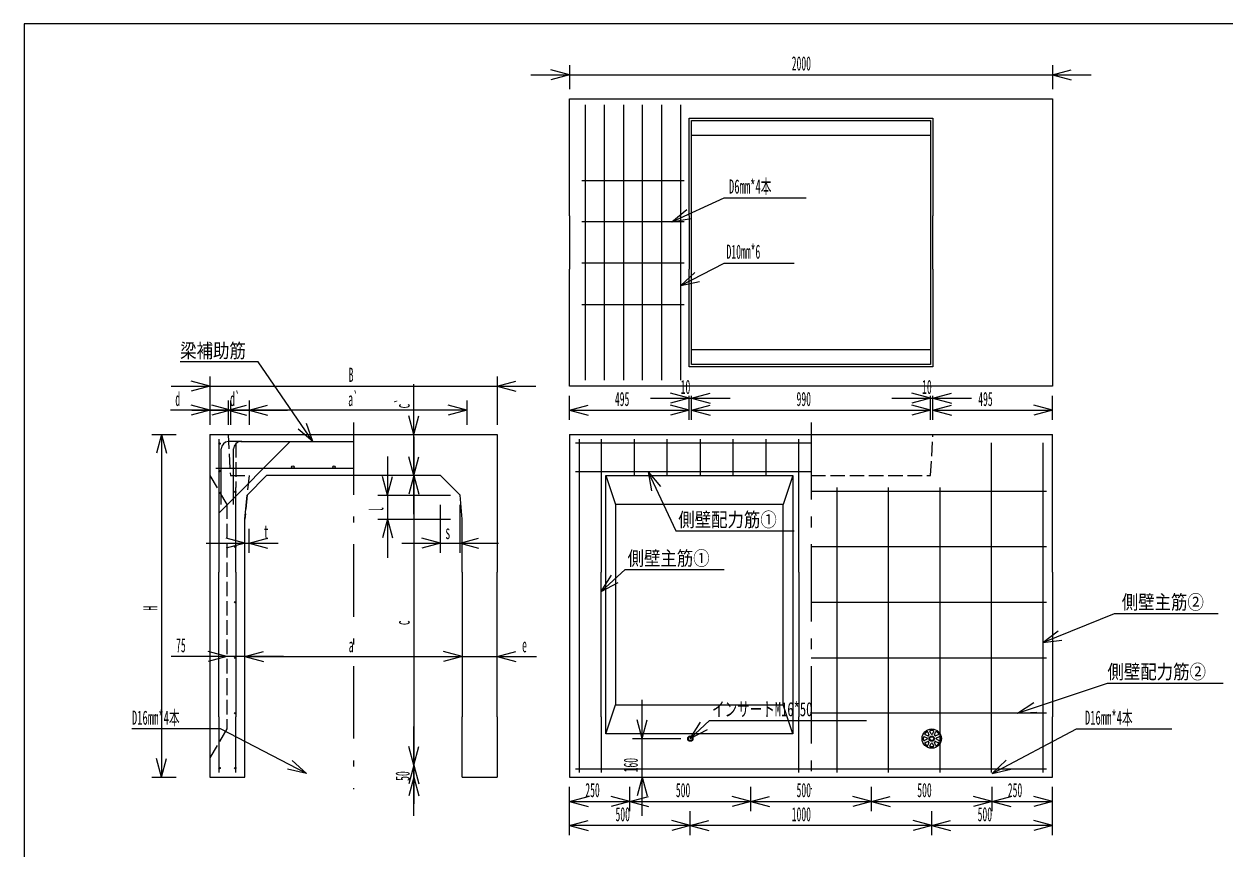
# Model space of a CAD drawing. Units: millimetres on the paper, with parts at other scales. Extents: x 26 to 772, y 19 to 550.
# Drawn here: x 25.5 to 522.6, y 208.7 to 550 of the extents above; entities that cross this region are included whole.
import ezdxf
from ezdxf.enums import TextEntityAlignment as Align

# ---------------------------------------------------------------- set-up
doc = ezdxf.new("R2010")
doc.units = ezdxf.units.MM
doc.linetypes.add('USER1', pattern=[8, 6, -2])
doc.linetypes.add('USER2', pattern=[50.5, 30, -9, 2.5, -9])
for name, color, linetype, lineweight in [('1', 7, 'Continuous', 18), ('10', 3, 'Continuous', 18), ('17', 7, 'Continuous', 18), ('18', 7, 'Continuous', 18), ('2', 7, 'Continuous', 18)]:
    doc.layers.add(name, color=color, linetype=linetype, lineweight=lineweight)
doc.styles.add('ＭＳ ゴシック', font='')
doc.styles.get('ＭＳ ゴシック').set_extended_font_data('MS Gothic')

msp = doc.modelspace()

# ---------------------------------------------------------------- linework, layer by layer
at = {"layer": '1'}
for p, q in [((25.5, 550), (25.5, 19)), ((771.5, 550), (25.5, 550)), ((251.5, 533), (251.5, 523)), ((451.5, 533), (451.5, 523)), ((235.5, 529), (467.5, 529)), ((251.5, 529), (243.773, 531.071)), ((251.5, 529), (243.773, 526.929)), ((451.5, 529), (459.227, 531.071)), ((451.5, 529), (459.227, 526.929)), ((251.5, 519), (451.5, 519)), ((251.5, 470.5), (251.5, 519)), ((451.5, 519), (451.5, 470.5)), ((301, 511), (401, 511)), ((301, 470.5), (301, 511)), ((302, 510), (401, 510)), ((302, 470.5), (302, 510)), ((401, 511), (402, 511)), ((401, 510), (401, 470.5)), ((402, 511), (402, 470.5)), ((302, 504), (401, 504)), ((251.5, 470.5), (251.5, 448.5)), ((301, 470.5), (301, 448.5)), ((302, 448.5), (302, 470.5)), ((401, 470.5), (401, 448.5)), ((402, 448.5), (402, 470.5)), ((451.5, 470.5), (451.5, 448.5)), ((251.5, 400), (251.5, 448.5)), ((301, 408), (301, 448.5)), ((302, 409), (302, 448.5)), ((401, 448.5), (401, 409)), ((402, 448.5), (402, 408)), ((451.5, 448.5), (451.5, 400)), ((401, 415), (302, 415)), ((122.5, 410), (90.184, 410)), ((145.174, 377), (122.5, 410)), ((402, 408), (301, 408)), ((401, 409), (302, 409)), ((102.5, 404), (102.5, 384)), ((221.5, 404), (221.5, 384)), ((86.5, 400), (237.5, 400)), ((102.5, 400), (94.773, 402.071)), ((102.5, 400), (94.773, 397.929)), ((187, 347), (187, 400.748)), ((221.5, 400), (229.227, 402.071)), ((221.5, 400), (229.227, 397.929)), ((451.5, 400), (251.5, 400)), ((102.5, 394), (102.5, 384)), ((110, 394), (110, 384)), ((111, 394), (111, 384)), ((118.7, 394), (118.7, 384)), ((118.7, 394), (118.7, 384)), ((208.9, 394), (208.9, 384)), ((251.5, 386), (251.5, 396)), ((285, 395), (318, 395)), ((301, 395), (293.273, 397.071)), ((301, 395), (293.273, 392.929)), ((301, 386), (301, 396)), ((301, 391), (301, 396)), ((302, 395), (309.727, 397.071)), ((302, 386), (302, 396)), ((302, 391), (302, 396)), ((302, 395), (309.727, 392.929)), ((385, 395), (418, 395)), ((401, 395), (393.273, 397.071)), ((401, 395), (393.273, 392.929)), ((401, 386), (401, 396)), ((401, 391), (401, 396)), ((402, 395), (409.727, 397.071)), ((402, 386), (402, 396)), ((402, 391), (402, 396)), ((402, 395), (409.727, 392.929)), ((451.5, 386), (451.5, 396)), ((126, 390), (86.166, 390)), ((102.5, 390), (94.773, 392.071)), ((102.5, 390), (94.773, 387.929)), ((95, 390), (134.7, 390)), ((111, 390), (103.273, 392.071)), ((111, 390), (103.273, 387.929)), ((110, 390), (117.727, 392.071)), ((110, 390), (117.727, 387.929)), ((118.7, 390), (126.427, 392.071)), ((118.7, 390), (126.427, 392.071)), ((118.7, 390), (126.427, 387.929)), ((208.9, 390), (118.7, 390)), ((118.7, 390), (126.427, 387.929)), ((187, 380), (184.929, 387.727)), ((187, 380), (189.071, 387.727)), ((208.9, 390), (201.173, 392.071)), ((208.9, 390), (201.173, 387.929)), ((251.5, 390), (259.227, 392.071)), ((251.5, 390), (301, 390)), ((251.5, 390), (259.227, 387.929)), ((301, 390), (293.273, 392.071)), ((301, 390), (293.273, 387.929)), ((302, 390), (309.727, 392.071)), ((302, 390), (401, 390)), ((302, 390), (309.727, 387.929)), ((401, 390), (393.273, 392.071)), ((401, 390), (393.273, 387.929)), ((402, 390), (409.727, 392.071)), ((402, 390), (451.5, 390)), ((402, 390), (409.727, 387.929)), ((451.5, 390), (443.773, 392.071)), ((451.5, 390), (443.773, 387.929)), ((145.174, 377), (142.505, 384.541)), ((78.5, 380), (88.5, 380)), ((82.5, 380), (80.429, 372.273)), ((82.5, 380), (82.5, 238)), ((82.5, 380), (84.571, 372.273)), ((102.5, 380), (221.5, 380)), ((102.5, 380), (102.5, 323)), ((145.174, 377), (139.092, 382.196)), ((187, 379), (187, 227)), ((221.5, 380), (221.5, 323)), ((251.5, 380), (451.5, 380)), ((251.5, 380), (251.5, 323)), ((451.5, 323), (451.5, 380)), ((106.2, 347.357), (135.7, 377)), ((107.2, 351), (107.2, 374)), ((115.744, 377), (110.176, 377)), ((112.3, 351), (112.3, 374)), ((115.3, 377), (162, 377)), ((176.1, 370.9), (176.1, 328.9)), ((187, 363), (184.929, 370.727)), ((187, 363), (189.071, 370.727)), ((117.939, 354.9), (126, 363)), ((198, 363), (126, 363)), ((187, 363), (184.929, 355.273)), ((187, 363), (189.071, 355.273)), ((206.1, 354.9), (198, 363)), ((266.5, 363), (344, 363)), ((266.5, 363), (270.5, 351)), ((266.5, 323), (266.5, 363)), ((344, 363), (340, 351)), ((344, 363), (344, 323)), ((176.1, 354.9), (174.029, 362.627)), ((176.1, 354.9), (178.171, 362.627)), ((117, 344.9), (117.939, 354.9)), ((172.1, 354.9), (202.1, 354.9)), ((207, 344.9), (206.1, 354.9)), ((198, 330.9), (198, 350.9)), ((206.1, 330.9), (206.1, 350.9)), ((340, 351), (270.5, 351)), ((270.5, 351), (270.5, 323)), ((340, 323), (340, 351)), ((117, 323), (117, 344.9)), ((172.1, 344.9), (202.1, 344.9)), ((176.1, 344.9), (174.029, 337.173)), ((176.1, 344.9), (178.171, 337.173)), ((207, 323), (207, 344.9)), ((117, 330.9), (117, 340.9)), ((118.7, 330.9), (118.7, 340.9)), ((101, 334.9), (130.819, 334.9)), ((117, 334.9), (109.273, 336.971)), ((117, 334.9), (109.273, 332.829)), ((118.7, 334.9), (126.427, 336.971)), ((118.7, 334.9), (126.427, 332.829)), ((182, 334.9), (222.1, 334.9)), ((198, 334.9), (190.273, 336.971)), ((198, 334.9), (190.273, 332.829)), ((206.1, 334.9), (213.827, 336.971)), ((206.1, 334.9), (213.827, 332.829)), ((102.5, 323), (102.5, 278)), ((117, 278), (117, 323)), ((207, 323), (207, 278)), ((221.5, 278), (221.5, 323)), ((251.5, 323), (251.5, 278)), ((266.5, 278), (266.5, 323)), ((270.5, 323), (270.5, 278)), ((340, 278), (340, 323)), ((344, 323), (344, 278)), ((451.5, 323), (451.5, 278)), ((109.5, 288), (101.773, 290.071)), ((117, 288), (124.727, 290.071)), ((117, 288), (124.727, 290.071)), ((207, 288), (199.273, 290.071)), ((207, 288), (199.273, 290.071)), ((221.5, 288), (229.227, 290.071)), ((133, 288), (86.5, 288)), ((109.5, 288), (101.773, 285.929)), ((117, 288), (124.727, 285.929)), ((117, 288), (207, 288)), ((117, 288), (124.727, 285.929)), ((191, 288), (237.814, 288)), ((207, 288), (199.273, 285.929)), ((207, 288), (199.273, 285.929)), ((221.5, 288), (229.227, 285.929)), ((102.5, 278), (102.5, 263)), ((117, 263), (117, 278)), ((207, 278), (207, 263)), ((221.5, 263), (221.5, 278)), ((251.5, 278), (251.5, 263)), ((266.5, 270), (266.5, 278)), ((270.5, 278), (270.5, 270)), ((340, 270), (340, 278)), ((344, 278), (344, 270)), ((451.5, 278), (451.5, 263)), ((266.5, 256), (266.5, 270)), ((270.5, 270), (270.5, 268)), ((281.5, 222), (281.5, 270)), ((340, 268), (340, 270)), ((344, 270), (344, 256)), ((266.5, 256), (270.5, 268)), ((270.5, 268), (340, 268)), ((344, 256), (340, 268)), ((102.5, 263), (102.5, 238)), ((117, 238), (117, 263)), ((187, 222), (187, 259)), ((207, 238), (207, 263)), ((221.5, 263), (221.5, 238)), ((251.5, 263), (251.5, 238)), ((281.5, 254), (279.429, 261.727)), ((281.5, 254), (283.571, 261.727)), ((301.5, 254), (309.5, 261.5)), ((301.5, 254), (305.721, 260.796)), ((309.5, 261.5), (374.5, 261.5)), ((451.5, 238), (451.5, 263)), ((106.877, 258), (70.18, 258)), ((142.5, 239.6), (106.877, 258)), ((344, 256), (266.5, 256)), ((277.5, 254), (297.5, 254)), ((301.5, 254), (308.554, 257.775)), ((398.071, 253.485), (398.071, 254.515)), ((398.505, 254.783), (399.534, 254.268)), ((399.534, 253.732), (398.505, 253.217)), ((398.711, 256.061), (399.439, 256.789)), ((399.92, 255.2), (398.829, 255.564)), ((399.936, 256.671), (400.3, 255.58)), ((401.232, 255.966), (400.717, 256.995)), ((400.985, 257.429), (402.015, 257.429)), ((402.283, 256.995), (401.768, 255.966)), ((402.7, 255.58), (403.064, 256.671)), ((404.171, 255.564), (403.08, 255.2)), ((403.466, 254.268), (404.495, 254.783)), ((404.495, 253.217), (403.466, 253.732)), ((403.561, 256.789), (404.289, 256.061)), ((404.929, 254.515), (404.929, 253.485)), ((426.5, 239.6), (461.5, 258)), ((461.5, 258), (500.926, 258)), ((187, 243), (184.929, 250.727)), ((187, 243), (189.071, 250.727)), ((399.439, 251.211), (398.711, 251.939)), ((398.829, 252.436), (399.92, 252.8)), ((400.3, 252.42), (399.936, 251.329)), ((400.717, 251.005), (401.232, 252.034)), ((402.015, 250.571), (400.985, 250.571)), ((401.768, 252.034), (402.283, 251.005)), ((403.064, 251.329), (402.7, 252.42)), ((403.08, 252.8), (404.171, 252.436)), ((404.289, 251.939), (403.561, 251.211)), ((82.5, 238), (80.429, 245.727)), ((82.5, 238), (84.571, 245.727)), ((142.5, 239.6), (136.585, 244.986)), ((426.5, 239.6), (432.376, 245.029)), ((142.5, 239.6), (134.684, 241.307)), ((187, 243), (184.929, 235.273)), ((187, 243), (189.071, 235.273)), ((426.5, 239.6), (434.303, 241.363)), ((78.5, 238), (88.5, 238)), ((102.5, 238), (117, 238)), ((187, 238), (184.929, 230.273)), ((187, 238), (189.071, 230.273)), ((207, 238), (221.5, 238)), ((251.5, 238), (451.5, 238)), ((251.5, 224), (251.5, 234)), ((276.5, 224), (276.5, 234)), ((277.5, 238), (297.5, 238)), ((281.5, 238), (279.429, 230.273)), ((281.5, 238), (283.571, 230.273)), ((326.5, 224), (326.5, 234)), ((326.5, 224), (326.5, 234)), ((376.5, 224), (376.5, 234)), ((376.5, 224), (376.5, 234)), ((426.5, 224), (426.5, 234)), ((426.5, 224), (426.5, 234)), ((451.5, 224), (451.5, 234)), ((251.5, 228), (259.227, 230.071)), ((276.5, 228), (268.773, 230.071)), ((276.5, 224), (276.5, 232.166)), ((276.5, 228), (284.227, 230.071)), ((326.5, 228), (318.773, 230.071)), ((326.5, 228), (334.227, 230.071)), ((376.5, 228), (368.773, 230.071)), ((376.5, 228), (384.227, 230.071)), ((426.5, 228), (418.773, 230.071)), ((426.5, 228), (434.227, 230.071)), ((451.5, 228), (443.773, 230.071)), ((251.5, 228), (276.5, 228)), ((251.5, 228), (259.227, 225.929)), ((251.5, 214), (251.5, 224)), ((276.5, 228), (268.773, 225.929)), ((276.5, 228), (326.5, 228)), ((276.5, 228), (284.227, 225.929)), ((301.5, 214), (301.5, 224)), ((301.5, 214), (301.5, 224)), ((326.5, 228), (318.773, 225.929)), ((326.5, 228), (376.5, 228)), ((326.5, 228), (334.227, 225.929)), ((376.5, 228), (368.773, 225.929)), ((376.5, 228), (426.5, 228)), ((376.5, 228), (384.227, 225.929)), ((401.5, 214), (401.5, 224)), ((401.5, 214), (401.5, 224)), ((426.5, 228), (418.773, 225.929)), ((426.5, 228), (451.5, 228)), ((426.5, 228), (434.227, 225.929)), ((451.5, 228), (443.773, 225.929)), ((451.5, 214), (451.5, 224)), ((251.5, 218), (259.227, 220.071)), ((301.5, 218), (293.773, 220.071)), ((301.5, 218), (309.227, 220.071)), ((401.5, 218), (393.773, 220.071)), ((401.5, 218), (409.227, 220.071)), ((451.5, 218), (443.773, 220.071)), ((301.5, 218), (251.5, 218)), ((251.5, 218), (259.227, 215.929)), ((301.5, 218), (293.773, 215.929)), ((401.5, 218), (301.5, 218)), ((301.5, 218), (309.227, 215.929)), ((401.5, 218), (393.773, 215.929)), ((451.5, 218), (401.5, 218)), ((401.5, 218), (409.227, 215.929)), ((451.5, 218), (443.773, 215.929))]:
    msp.add_line(p, q, dxfattribs=at)
at = {"layer": '1', "linetype": 'USER2'}
for p, q in [((162, 385), (162, 233)), ((351.5, 385), (351.5, 233)), ((351.5, 384), (351.5, 233)), ((351.5, 383), (351.5, 233))]:
    msp.add_line(p, q, dxfattribs=at)
at = {"layer": '1', "linetype": 'USER1'}
for p, q in [((110, 380), (111, 363)), ((401, 363), (402, 380)), ((102.5, 363), (109.5, 351)), ((111, 363), (118.7, 363)), ((118.7, 363), (117, 344.9)), ((351.5, 363), (401, 363)), ((109.5, 351), (109.5, 278)), ((109.5, 278), (109.5, 258)), ((109.5, 258), (102.5, 246))]:
    msp.add_line(p, q, dxfattribs=at)
at = {"layer": '1'}
for centre, radius in [((301.5, 254), 1.1), ((301.5, 254), 0.8), ((401.5, 254), 4), ((401.5, 254), 1.1), ((401.5, 254), 0.8)]:
    msp.add_circle(centre, radius, dxfattribs=at)
for centre, radius, start, end in [((110.2, 374), 3, 90, 180), ((115.3, 374), 3, 90, 180), ((398.371, 254.515), 0.3, 63.43495, 180), ((398.923, 255.849), 0.3, 135, 251.56505), ((399.651, 256.577), 0.3, 18.43495, 135), ((399.4, 254), 0.3, 296.56505, 63.43495), ((400.015, 255.485), 0.3, 251.56505, 18.43495), ((400.985, 257.129), 0.3, 90, 206.56505), ((401.5, 256.1), 0.3, 206.56505, 333.43495), ((402.015, 257.129), 0.3, 333.43495, 90), ((402.985, 255.485), 0.3, 161.56505, 288.43495), ((403.349, 256.577), 0.3, 45, 161.56505), ((403.6, 254), 0.3, 116.56505, 243.43495), ((404.077, 255.849), 0.3, 288.43495, 45), ((404.629, 254.515), 0.3, 0, 116.56505), ((398.371, 253.485), 0.3, 180, 296.56505), ((398.923, 252.151), 0.3, 108.43495, 225), ((399.651, 251.423), 0.3, 225, 341.56505), ((400.015, 252.515), 0.3, 341.56505, 108.43495), ((400.985, 250.871), 0.3, 153.43495, 270), ((401.5, 251.9), 0.3, 26.56505, 153.43495), ((402.015, 250.871), 0.3, 270, 26.56505), ((402.985, 252.515), 0.3, 71.56505, 198.43495), ((403.349, 251.423), 0.3, 198.43495, 315), ((404.077, 252.151), 0.3, 315, 71.56505), ((404.629, 253.485), 0.3, 243.43495, 0)]:
    msp.add_arc(centre, radius, start, end, dxfattribs=at)
at = {"layer": '10'}
for p, q in [((258, 516.5), (258, 402.5)), ((265.9, 402.5), (265.9, 516.5)), ((273.8, 516.5), (273.8, 402.5)), ((281.7, 402.5), (281.7, 516.5)), ((289.6, 516.5), (289.6, 402.5)), ((297.5, 402.5), (297.5, 516.5)), ((256.5, 485.15), (299, 485.15)), ((293.839, 468.05), (315.5, 478)), ((315.5, 478), (349.5, 478)), ((293.839, 468.05), (299.997, 473.157)), ((299, 468.05), (256.5, 468.05)), ((293.839, 468.05), (301.725, 469.394)), ((299, 450.95), (256.5, 450.95)), ((297.5, 441.661), (315.5, 451)), ((315.5, 451), (344.5, 451)), ((297.5, 441.661), (303.406, 447.058)), ((297.5, 441.661), (305.313, 443.382)), ((256.5, 433.85), (299, 433.85)), ((105, 366), (162, 366))]:
    msp.add_line(p, q, dxfattribs=at)
for centre in [(136.85, 366.5), (153.95, 366.5)]:
    msp.add_circle(centre, 0.5, dxfattribs=at)
at = {"layer": '17', "linetype": 'USER1'}
msp.add_line((113.3, 376.5), (113.3, 358), dxfattribs=at)
at = {"layer": '17'}
for p, q in [((426.17, 376.5), (426.17, 278)), ((447.5, 376.5), (447.5, 278)), ((113.3, 323), (113.3, 358)), ((362.18, 358), (362.18, 278)), ((383.51, 358), (383.51, 278)), ((404.84, 358), (404.84, 278)), ((351.5, 356.5), (449, 356.5)), ((449, 333.5), (351.5, 333.5)), ((113.3, 323), (113.3, 278)), ((351.5, 310.5), (449, 310.5)), ((447.5, 293.809), (477.2, 305.879)), ((477.2, 305.879), (520.2, 305.807)), ((447.5, 293.809), (453.879, 298.637)), ((447.5, 293.809), (455.438, 294.8)), ((351.5, 287.5), (449, 287.5)), ((113.3, 278), (113.3, 263)), ((362.18, 278), (362.18, 240)), ((383.51, 278), (383.51, 240)), ((404.84, 278), (404.84, 240)), ((426.17, 278), (426.17, 240)), ((437.059, 264.5), (474.27, 277)), ((447.5, 278), (447.5, 240)), ((474.27, 277), (522.27, 277)), ((437.059, 264.5), (443.725, 268.923)), ((449, 264.5), (351.5, 264.5)), ((437.059, 264.5), (445.044, 264.998)), ((113.3, 240), (113.3, 263)), ((351.5, 241.5), (449, 241.5))]:
    msp.add_line(p, q, dxfattribs=at)
for centre in [(113, 356.2), (113, 333.5), (113, 310.5), (113, 287.5), (113, 264.5), (113, 241.8)]:
    msp.add_circle(centre, 0.3, dxfattribs=at)
at = {"layer": '18'}
for p, q in [((106.2, 378), (106.2, 323)), ((255.5, 378), (255.5, 323)), ((264.5, 378), (264.5, 323)), ((346.5, 323), (346.5, 378)), ((254, 376.5), (351.5, 376.5)), ((351.5, 364.5), (254, 364.5)), ((283.977, 364.5), (295.5, 340)), ((283.977, 364.5), (289.14, 358.389)), ((283.977, 364.5), (285.392, 356.626)), ((295.5, 340), (344.5, 340)), ((264.5, 315), (274.5, 324)), ((274.5, 324), (315.5, 324)), ((106.2, 278), (106.2, 323)), ((255.5, 323), (255.5, 278)), ((264.5, 278), (264.5, 323)), ((264.5, 315), (268.859, 321.708)), ((264.5, 315), (271.629, 318.63)), ((346.5, 323), (346.5, 278)), ((106.2, 263), (106.2, 278)), ((255.5, 278), (255.5, 263)), ((264.5, 263), (264.5, 278)), ((346.5, 278), (346.5, 263)), ((106.2, 263), (106.2, 240)), ((255.5, 263), (255.5, 240)), ((264.5, 263), (264.5, 240)), ((346.5, 240), (346.5, 263)), ((254, 241.5), (351.5, 241.5))]:
    msp.add_line(p, q, dxfattribs=at)
for centre in [(106.5, 376.2), (106.5, 364.8), (106.5, 241.8)]:
    msp.add_circle(centre, 0.3, dxfattribs=at)
at = {"layer": '2'}
for p, q in [((278.17, 378), (278.17, 363)), ((291.84, 363), (291.84, 378)), ((305.51, 378), (305.51, 363)), ((319.18, 363), (319.18, 378)), ((332.85, 363), (332.85, 378))]:
    msp.add_line(p, q, dxfattribs=at)

# ---------------------------------------------------------------- texts
at = {"layer": '1', "style": 'ＭＳ ゴシック'}
for s, width, p in [('2000', 0.5, (343.5, 529)), ('梁補助筋', 0.85, (90.184, 410)), ('B', 0.5, (160, 400)), ('d', 0.5, (88.166, 390)), ('d`', 0.5, (110.85, 390)), ('a`', 0.5, (159.8, 390)), ('10', 0.5, (297.5, 395)), ('10', 0.5, (397.5, 395)), ('495', 0.5, (270.25, 390)), ('990', 0.5, (345.5, 390)), ('495', 0.5, (420.75, 390)), ('t', 0.5, (124.819, 334.9)), ('s', 0.5, (200.05, 334.9)), ('75', 0.5, (88.5, 288)), ('a', 0.5, (160, 288)), ('e', 0.5, (231.814, 288)), ('インサートM16*50', 0.65, (310.5, 261.5)), ('D16mm*4本', 0.55, (70.18, 258)), ('D16mm*4本', 0.55, (464.926, 258)), ('250', 0.5, (258, 228)), ('500', 0.5, (295.5, 228)), ('500', 0.5, (345.5, 228)), ('500', 0.5, (395.5, 228)), ('250', 0.5, (433, 228)), ('500', 0.5, (270.5, 218)), ('1000', 0.5, (343.5, 218)), ('500', 0.5, (420.5, 218))]:
    msp.add_text(s, height=5.865, dxfattribs=dict(at, width=width)).set_placement(p, align=Align.BOTTOM_LEFT)
at = {"layer": '1', "style": 'ＭＳ ゴシック', "width": 0.5}
for s, p in [('c`', (187, 390.748)), ('l', (176.1, 347.9)), ('H', (82.5, 307)), ('c', (187, 301)), ('160', (281.5, 240)), ('50', (187, 236.5))]:
    msp.add_text(s, height=5.865, rotation=90, dxfattribs=at).set_placement(p, align=Align.BOTTOM_LEFT)
at = {"layer": '10', "color": 7, "style": 'ＭＳ ゴシック'}
for s, width, p in [('D6mm*4本', 0.55, (317.5, 478)), ('D10mm*6', 0.5, (316.5, 451))]:
    msp.add_text(s, height=5.865, dxfattribs=dict(at, width=width)).set_placement(p, align=Align.BOTTOM_LEFT)
at = {"layer": '17', "style": 'ＭＳ ゴシック', "width": 0.85}
msp.add_text('側壁主筋②', height=5.865, rotation=359.904, dxfattribs=at).set_placement((480.2, 305.874), align=Align.BOTTOM_LEFT)
msp.add_text('側壁配力筋②', height=5.865, dxfattribs=at).set_placement((474.27, 277), align=Align.BOTTOM_LEFT)
at = {"layer": '18', "style": 'ＭＳ ゴシック', "width": 0.85}
for s, p in [('側壁配力筋①', (296.5, 340)), ('側壁主筋①', (275.5, 324))]:
    msp.add_text(s, height=5.865, dxfattribs=at).set_placement(p, align=Align.BOTTOM_LEFT)

doc.saveas('drawing.dxf')
